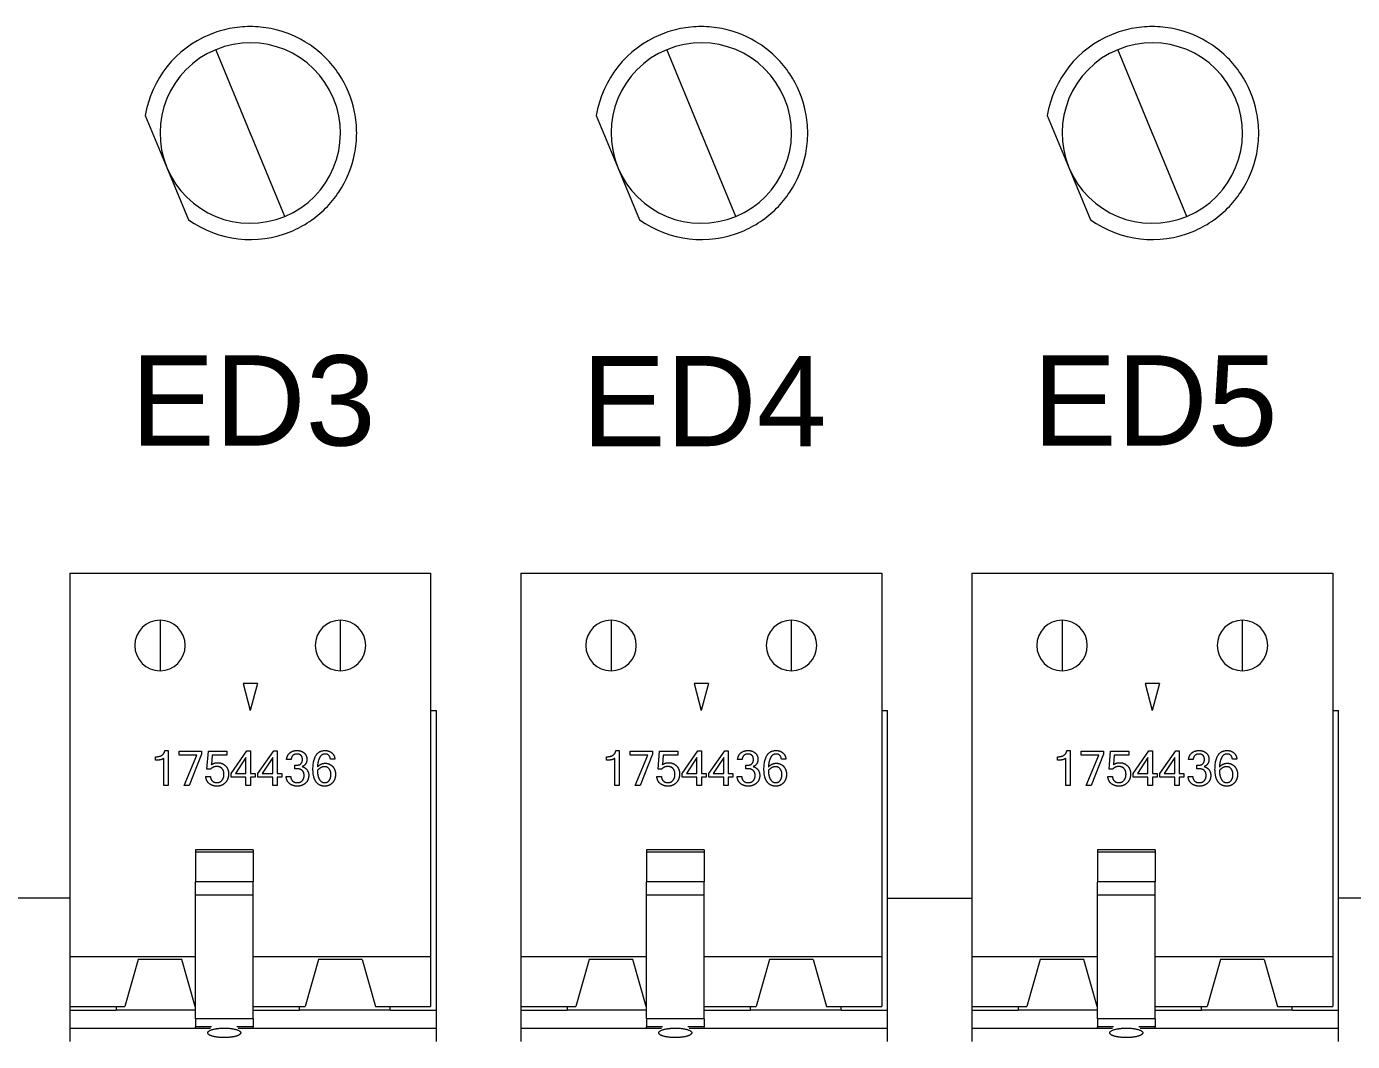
# Model space of a CAD drawing. Header units: millimetres. Extents: x -118 to 1430, y 370 to 1370.
# Drawn here: x 1315.96 to 1352.71, y 463 to 491.12 of the extents above; entities that cross this region are included whole.
import ezdxf

# ---------------------------------------------------------------- set-up
doc = ezdxf.new("R2010")
doc.units = ezdxf.units.MM
doc.layers.add('TANGENT EDGES', color=7, linetype='Continuous', lineweight=0)
doc.layers.add('VISIBLE', color=7, linetype='Continuous', lineweight=0)
doc.styles.get("Standard").update_dxf_attribs({"font": 'arial.ttf'})

msp = doc.modelspace()

# ---------------------------------------------------------------- linework, layer by layer
at = {"layer": 'TANGENT EDGES'}
for p, q in [((1322.156, 488.177), (1321.202, 490.477)), ((1334.656, 488.177), (1333.702, 490.477)), ((1347.156, 488.177), (1346.202, 490.477)), ((1323.117, 485.858), (1322.163, 488.158)), ((1335.617, 485.858), (1334.663, 488.158)), ((1348.117, 485.858), (1347.163, 488.158)), ((1319.66, 474.67), (1319.66, 473.27)), ((1324.66, 473.27), (1324.66, 474.67)), ((1332.16, 474.67), (1332.16, 473.27)), ((1337.16, 473.27), (1337.16, 474.67)), ((1344.66, 474.67), (1344.66, 473.27)), ((1349.66, 473.27), (1349.66, 474.67)), ((1322.24, 468.246), (1320.64, 468.246)), ((1334.74, 468.246), (1333.14, 468.246)), ((1347.24, 468.246), (1345.64, 468.246)), ((1322.24, 467.425), (1320.64, 467.425)), ((1334.74, 467.425), (1333.14, 467.425)), ((1347.24, 467.425), (1345.64, 467.425)), ((1321.087, 463.402), (1320.64, 463.402)), ((1322.24, 463.402), (1321.792, 463.402)), ((1333.587, 463.402), (1333.14, 463.402)), ((1334.74, 463.402), (1334.292, 463.402)), ((1346.087, 463.402), (1345.64, 463.402)), ((1347.24, 463.402), (1346.792, 463.402))]:
    msp.add_line(p, q, dxfattribs=at)
for centre, radius, start, end in [((1322.16, 488.167), 0.01, 112.5227, 292.5227), ((1322.16, 488.167), 0.01, 292.5227, 112.5227), ((1334.66, 488.167), 0.01, 112.5227, 292.5227), ((1334.66, 488.167), 0.01, 292.5227, 112.5227), ((1347.16, 488.167), 0.01, 112.5227, 292.5227), ((1347.16, 488.167), 0.01, 292.5227, 112.5227), ((1319.66, 473.97), 0.7, 90, 270), ((1319.66, 473.97), 0.7, 270, 90), ((1324.66, 473.97), 0.7, 90, 270), ((1324.66, 473.97), 0.7, 270, 90), ((1332.16, 473.97), 0.7, 90, 270), ((1332.16, 473.97), 0.7, 270, 90), ((1337.16, 473.97), 0.7, 90, 270), ((1337.16, 473.97), 0.7, 270, 90), ((1344.66, 473.97), 0.7, 90, 270), ((1344.66, 473.97), 0.7, 270, 90), ((1349.66, 473.97), 0.7, 90, 270), ((1349.66, 473.97), 0.7, 270, 90)]:
    msp.add_arc(centre, radius, start, end, dxfattribs=at)
at = {"layer": 'VISIBLE'}
for p, q in [((1319.25, 488.656), (1319.85, 487.21)), ((1331.75, 488.656), (1332.35, 487.21)), ((1344.25, 488.656), (1344.85, 487.21)), ((1319.85, 487.21), (1320.45, 485.763)), ((1332.35, 487.21), (1332.95, 485.763)), ((1344.85, 487.21), (1345.45, 485.763)), ((1317.16, 475.97), (1317.16, 466.97)), ((1317.16, 475.97), (1327.16, 475.97)), ((1327.16, 475.97), (1327.16, 466.97)), ((1329.66, 475.97), (1329.66, 466.97)), ((1329.66, 475.97), (1339.66, 475.97)), ((1339.66, 475.97), (1339.66, 466.97)), ((1342.16, 475.97), (1342.16, 466.97)), ((1342.16, 475.97), (1352.16, 475.97)), ((1352.16, 475.97), (1352.16, 466.97)), ((1322.361, 472.92), (1321.959, 472.92)), ((1321.959, 472.92), (1322.16, 472.17)), ((1322.361, 472.92), (1322.16, 472.17)), ((1334.861, 472.92), (1334.459, 472.92)), ((1334.459, 472.92), (1334.66, 472.17)), ((1334.861, 472.92), (1334.66, 472.17)), ((1347.361, 472.92), (1346.959, 472.92)), ((1346.959, 472.92), (1347.16, 472.17)), ((1347.361, 472.92), (1347.16, 472.17)), ((1327.16, 472.17), (1327.32, 472.17)), ((1327.32, 463.87), (1327.32, 472.17)), ((1339.66, 472.17), (1339.82, 472.17)), ((1339.82, 463.87), (1339.82, 472.17)), ((1352.16, 472.17), (1352.32, 472.17)), ((1352.32, 463.87), (1352.32, 472.17)), ((1319.535, 470.791), (1319.535, 470.887)), ((1319.765, 470.09), (1319.765, 470.841)), ((1319.793, 471.06), (1319.887, 471.06)), ((1319.887, 471.06), (1319.887, 470.09)), ((1320.193, 470.931), (1320.193, 471.044)), ((1320.193, 471.044), (1320.811, 471.044)), ((1320.682, 470.931), (1320.193, 470.931)), ((1320.326, 470.09), (1320.682, 470.931)), ((1320.811, 470.958), (1320.464, 470.09)), ((1320.811, 471.044), (1320.811, 470.958)), ((1320.961, 470.54), (1321.002, 471.044)), ((1321.002, 471.044), (1321.513, 471.044)), ((1321.107, 470.931), (1321.086, 470.666)), ((1321.513, 470.931), (1321.107, 470.931)), ((1321.513, 471.044), (1321.513, 470.931)), ((1321.633, 470.426), (1322.067, 471.056)), ((1322.04, 470.863), (1321.747, 470.426)), ((1322.04, 470.426), (1322.04, 470.863)), ((1322.067, 471.056), (1322.163, 471.056)), ((1322.163, 471.056), (1322.163, 470.426)), ((1322.374, 470.426), (1322.809, 471.056)), ((1322.782, 470.863), (1322.489, 470.426)), ((1322.782, 470.426), (1322.782, 470.863)), ((1322.809, 471.056), (1322.905, 471.056)), ((1322.905, 471.056), (1322.905, 470.426)), ((1323.293, 470.812), (1323.167, 470.812)), ((1324.507, 470.823), (1324.381, 470.823)), ((1332.035, 470.791), (1332.035, 470.887)), ((1332.265, 470.09), (1332.265, 470.841)), ((1332.293, 471.06), (1332.387, 471.06)), ((1332.387, 471.06), (1332.387, 470.09)), ((1332.693, 470.931), (1332.693, 471.044)), ((1332.693, 471.044), (1333.311, 471.044)), ((1333.182, 470.931), (1332.693, 470.931)), ((1332.826, 470.09), (1333.182, 470.931)), ((1333.311, 470.958), (1332.964, 470.09)), ((1333.311, 471.044), (1333.311, 470.958)), ((1333.461, 470.54), (1333.502, 471.044)), ((1333.502, 471.044), (1334.013, 471.044)), ((1333.607, 470.931), (1333.586, 470.666)), ((1334.013, 470.931), (1333.607, 470.931)), ((1334.013, 471.044), (1334.013, 470.931)), ((1334.133, 470.426), (1334.567, 471.056)), ((1334.54, 470.863), (1334.247, 470.426)), ((1334.54, 470.426), (1334.54, 470.863)), ((1334.567, 471.056), (1334.663, 471.056)), ((1334.663, 471.056), (1334.663, 470.426)), ((1334.874, 470.426), (1335.309, 471.056)), ((1335.282, 470.863), (1334.989, 470.426)), ((1335.282, 470.426), (1335.282, 470.863)), ((1335.309, 471.056), (1335.405, 471.056)), ((1335.405, 471.056), (1335.405, 470.426)), ((1335.793, 470.812), (1335.667, 470.812)), ((1337.007, 470.823), (1336.881, 470.823)), ((1344.535, 470.791), (1344.535, 470.887)), ((1344.765, 470.09), (1344.765, 470.841)), ((1344.793, 471.06), (1344.887, 471.06)), ((1344.887, 471.06), (1344.887, 470.09)), ((1345.193, 470.931), (1345.193, 471.044)), ((1345.193, 471.044), (1345.811, 471.044)), ((1345.682, 470.931), (1345.193, 470.931)), ((1345.326, 470.09), (1345.682, 470.931)), ((1345.811, 470.958), (1345.464, 470.09)), ((1345.811, 471.044), (1345.811, 470.958)), ((1345.961, 470.54), (1346.002, 471.044)), ((1346.002, 471.044), (1346.513, 471.044)), ((1346.107, 470.931), (1346.086, 470.666)), ((1346.513, 470.931), (1346.107, 470.931)), ((1346.513, 471.044), (1346.513, 470.931)), ((1346.633, 470.426), (1347.067, 471.056)), ((1347.04, 470.863), (1346.747, 470.426)), ((1347.04, 470.426), (1347.04, 470.863)), ((1347.067, 471.056), (1347.163, 471.056)), ((1347.163, 471.056), (1347.163, 470.426)), ((1347.374, 470.426), (1347.809, 471.056)), ((1347.782, 470.863), (1347.489, 470.426)), ((1347.782, 470.426), (1347.782, 470.863)), ((1347.809, 471.056), (1347.905, 471.056)), ((1347.905, 471.056), (1347.905, 470.426)), ((1348.293, 470.812), (1348.167, 470.812)), ((1349.507, 470.823), (1349.381, 470.823)), ((1321.058, 470.54), (1320.961, 470.54)), ((1321.633, 470.318), (1321.633, 470.426)), ((1321.747, 470.426), (1322.04, 470.426)), ((1322.163, 470.426), (1322.292, 470.426)), ((1322.292, 470.426), (1322.292, 470.318)), ((1322.374, 470.318), (1322.374, 470.426)), ((1322.489, 470.426), (1322.782, 470.426)), ((1322.905, 470.426), (1323.034, 470.426)), ((1323.034, 470.426), (1323.034, 470.318)), ((1323.399, 470.555), (1323.399, 470.651)), ((1323.399, 470.651), (1323.427, 470.651)), ((1323.446, 470.555), (1323.399, 470.555)), ((1333.558, 470.54), (1333.461, 470.54)), ((1334.133, 470.318), (1334.133, 470.426)), ((1334.247, 470.426), (1334.54, 470.426)), ((1334.663, 470.426), (1334.792, 470.426)), ((1334.792, 470.426), (1334.792, 470.318)), ((1334.874, 470.318), (1334.874, 470.426)), ((1334.989, 470.426), (1335.282, 470.426)), ((1335.405, 470.426), (1335.534, 470.426)), ((1335.534, 470.426), (1335.534, 470.318)), ((1335.899, 470.555), (1335.899, 470.651)), ((1335.899, 470.651), (1335.927, 470.651)), ((1335.946, 470.555), (1335.899, 470.555)), ((1346.058, 470.54), (1345.961, 470.54)), ((1346.633, 470.318), (1346.633, 470.426)), ((1346.747, 470.426), (1347.04, 470.426)), ((1347.163, 470.426), (1347.292, 470.426)), ((1347.292, 470.426), (1347.292, 470.318)), ((1347.374, 470.318), (1347.374, 470.426)), ((1347.489, 470.426), (1347.782, 470.426)), ((1347.905, 470.426), (1348.034, 470.426)), ((1348.034, 470.426), (1348.034, 470.318)), ((1348.399, 470.555), (1348.399, 470.651)), ((1348.399, 470.651), (1348.427, 470.651)), ((1348.446, 470.555), (1348.399, 470.555)), ((1319.887, 470.09), (1319.765, 470.09)), ((1320.464, 470.09), (1320.326, 470.09)), ((1320.927, 470.34), (1321.054, 470.34)), ((1322.04, 470.318), (1321.633, 470.318)), ((1322.04, 470.09), (1322.04, 470.318)), ((1322.163, 470.09), (1322.04, 470.09)), ((1322.163, 470.318), (1322.163, 470.09)), ((1322.292, 470.318), (1322.163, 470.318)), ((1322.782, 470.318), (1322.374, 470.318)), ((1322.782, 470.09), (1322.782, 470.318)), ((1322.905, 470.09), (1322.782, 470.09)), ((1323.034, 470.318), (1322.905, 470.318)), ((1322.905, 470.318), (1322.905, 470.09)), ((1323.155, 470.342), (1323.281, 470.342)), ((1332.387, 470.09), (1332.265, 470.09)), ((1332.964, 470.09), (1332.826, 470.09)), ((1333.427, 470.34), (1333.554, 470.34)), ((1334.54, 470.318), (1334.133, 470.318)), ((1334.54, 470.09), (1334.54, 470.318)), ((1334.663, 470.09), (1334.54, 470.09)), ((1334.663, 470.318), (1334.663, 470.09)), ((1334.792, 470.318), (1334.663, 470.318)), ((1335.282, 470.318), (1334.874, 470.318)), ((1335.282, 470.09), (1335.282, 470.318)), ((1335.405, 470.09), (1335.282, 470.09)), ((1335.534, 470.318), (1335.405, 470.318)), ((1335.405, 470.318), (1335.405, 470.09)), ((1335.655, 470.342), (1335.781, 470.342)), ((1344.887, 470.09), (1344.765, 470.09)), ((1345.464, 470.09), (1345.326, 470.09)), ((1345.927, 470.34), (1346.054, 470.34)), ((1347.04, 470.318), (1346.633, 470.318)), ((1347.04, 470.09), (1347.04, 470.318)), ((1347.163, 470.09), (1347.04, 470.09)), ((1347.163, 470.318), (1347.163, 470.09)), ((1347.292, 470.318), (1347.163, 470.318)), ((1347.782, 470.318), (1347.374, 470.318)), ((1347.782, 470.09), (1347.782, 470.318)), ((1347.905, 470.09), (1347.782, 470.09)), ((1348.034, 470.318), (1347.905, 470.318)), ((1347.905, 470.318), (1347.905, 470.09)), ((1348.155, 470.342), (1348.281, 470.342)), ((1322.24, 468.31), (1320.64, 468.31)), ((1320.64, 468.31), (1320.64, 468.246)), ((1320.64, 468.246), (1320.64, 467.425)), ((1322.24, 468.31), (1322.24, 468.246)), ((1322.24, 468.246), (1322.24, 467.425)), ((1334.74, 468.31), (1333.14, 468.31)), ((1333.14, 468.31), (1333.14, 468.246)), ((1333.14, 468.246), (1333.14, 467.425)), ((1334.74, 468.31), (1334.74, 468.246)), ((1334.74, 468.246), (1334.74, 467.425)), ((1347.24, 468.31), (1345.64, 468.31)), ((1345.64, 468.31), (1345.64, 468.246)), ((1345.64, 468.246), (1345.64, 467.425)), ((1347.24, 468.31), (1347.24, 468.246)), ((1347.24, 468.246), (1347.24, 467.425)), ((1320.64, 467.055), (1320.64, 467.425)), ((1322.24, 467.055), (1322.24, 467.425)), ((1333.14, 467.055), (1333.14, 467.425)), ((1334.74, 467.055), (1334.74, 467.425)), ((1345.64, 467.055), (1345.64, 467.425)), ((1347.24, 467.055), (1347.24, 467.425)), ((1317.16, 466.97), (1314.82, 466.97)), ((1317.16, 466.97), (1317.16, 465.344)), ((1322.24, 467.055), (1320.64, 467.055)), ((1320.64, 463.627), (1320.64, 467.055)), ((1322.24, 463.627), (1322.24, 467.055)), ((1327.16, 466.97), (1327.16, 465.344)), ((1329.66, 466.97), (1329.66, 465.344)), ((1334.74, 467.055), (1333.14, 467.055)), ((1333.14, 463.627), (1333.14, 467.055)), ((1334.74, 463.627), (1334.74, 467.055)), ((1339.66, 466.97), (1339.66, 465.344)), ((1339.82, 466.97), (1342.16, 466.97)), ((1342.16, 466.97), (1342.16, 465.344)), ((1347.24, 467.055), (1345.64, 467.055)), ((1345.64, 463.627), (1345.64, 467.055)), ((1347.24, 463.627), (1347.24, 467.055)), ((1352.16, 466.97), (1352.16, 465.344)), ((1354.66, 466.97), (1352.32, 466.97)), ((1320.64, 465.344), (1317.16, 465.344)), ((1317.16, 465.344), (1317.16, 463.97)), ((1319.055, 465.27), (1318.685, 463.97)), ((1320.265, 465.27), (1319.055, 465.27)), ((1320.635, 463.97), (1320.265, 465.27)), ((1327.16, 465.344), (1322.24, 465.344)), ((1324.055, 465.27), (1323.685, 463.97)), ((1325.265, 465.27), (1324.055, 465.27)), ((1325.265, 465.27), (1325.635, 463.97)), ((1327.16, 465.344), (1327.16, 463.97)), ((1333.14, 465.344), (1329.66, 465.344)), ((1329.66, 465.344), (1329.66, 463.97)), ((1331.555, 465.27), (1331.185, 463.97)), ((1332.765, 465.27), (1331.555, 465.27)), ((1333.135, 463.97), (1332.765, 465.27)), ((1339.66, 465.344), (1334.74, 465.344)), ((1336.555, 465.27), (1336.185, 463.97)), ((1337.765, 465.27), (1336.555, 465.27)), ((1337.765, 465.27), (1338.135, 463.97)), ((1339.66, 465.344), (1339.66, 463.97)), ((1345.64, 465.344), (1342.16, 465.344)), ((1342.16, 465.344), (1342.16, 463.97)), ((1344.055, 465.27), (1343.685, 463.97)), ((1345.265, 465.27), (1344.055, 465.27)), ((1345.635, 463.97), (1345.265, 465.27)), ((1352.16, 465.344), (1347.24, 465.344)), ((1349.055, 465.27), (1348.685, 463.97)), ((1350.265, 465.27), (1349.055, 465.27)), ((1350.265, 465.27), (1350.635, 463.97)), ((1352.16, 465.344), (1352.16, 463.97)), ((1317.16, 463.97), (1318.685, 463.97)), ((1317.16, 463.97), (1317.16, 463.87)), ((1317.16, 463.87), (1317.16, 463.37)), ((1317.16, 463.87), (1318.445, 463.87)), ((1318.445, 463.97), (1318.445, 463.87)), ((1320.64, 463.87), (1318.445, 463.87)), ((1320.635, 463.97), (1320.64, 463.97)), ((1322.24, 463.97), (1323.685, 463.97)), ((1322.24, 463.87), (1323.525, 463.87)), ((1323.525, 463.87), (1323.525, 463.97)), ((1326.035, 463.87), (1323.525, 463.87)), ((1325.635, 463.97), (1327.16, 463.97)), ((1326.035, 463.87), (1326.035, 463.97)), ((1326.035, 463.87), (1327.32, 463.87)), ((1327.32, 463.37), (1327.32, 463.87)), ((1329.66, 463.97), (1331.185, 463.97)), ((1329.66, 463.97), (1329.66, 463.87)), ((1329.66, 463.87), (1329.66, 463.37)), ((1329.66, 463.87), (1330.945, 463.87)), ((1330.945, 463.97), (1330.945, 463.87)), ((1333.14, 463.87), (1330.945, 463.87)), ((1333.135, 463.97), (1333.14, 463.97)), ((1334.74, 463.97), (1336.185, 463.97)), ((1334.74, 463.87), (1336.025, 463.87)), ((1336.025, 463.87), (1336.025, 463.97)), ((1338.535, 463.87), (1336.025, 463.87)), ((1338.135, 463.97), (1339.66, 463.97)), ((1338.535, 463.87), (1338.535, 463.97)), ((1338.535, 463.87), (1339.82, 463.87)), ((1339.82, 463.37), (1339.82, 463.87)), ((1342.16, 463.97), (1343.685, 463.97)), ((1342.16, 463.97), (1342.16, 463.87)), ((1342.16, 463.87), (1342.16, 463.37)), ((1342.16, 463.87), (1343.445, 463.87)), ((1343.445, 463.97), (1343.445, 463.87)), ((1345.64, 463.87), (1343.445, 463.87)), ((1345.635, 463.97), (1345.64, 463.97)), ((1347.24, 463.97), (1348.685, 463.97)), ((1347.24, 463.87), (1348.525, 463.87)), ((1348.525, 463.87), (1348.525, 463.97)), ((1351.035, 463.87), (1348.525, 463.87)), ((1350.635, 463.97), (1352.16, 463.97)), ((1351.035, 463.87), (1351.035, 463.97)), ((1351.035, 463.87), (1352.32, 463.87)), ((1352.32, 463.37), (1352.32, 463.87)), ((1322.24, 463.627), (1320.64, 463.627)), ((1320.64, 463.627), (1320.64, 463.402)), ((1322.24, 463.627), (1322.24, 463.402)), ((1334.74, 463.627), (1333.14, 463.627)), ((1333.14, 463.627), (1333.14, 463.402)), ((1334.74, 463.627), (1334.74, 463.402)), ((1347.24, 463.627), (1345.64, 463.627)), ((1345.64, 463.627), (1345.64, 463.402)), ((1347.24, 463.627), (1347.24, 463.402)), ((1317.16, 463.37), (1321.058, 463.37)), ((1317.16, 463.37), (1317.16, 463)), ((1320.64, 463.37), (1320.64, 463.402)), ((1321.821, 463.37), (1327.32, 463.37)), ((1322.24, 463.37), (1322.24, 463.402)), ((1327.32, 463), (1327.32, 463.37)), ((1329.66, 463.37), (1333.558, 463.37)), ((1329.66, 463.37), (1329.66, 463)), ((1333.14, 463.37), (1333.14, 463.402)), ((1334.321, 463.37), (1339.82, 463.37)), ((1334.74, 463.37), (1334.74, 463.402)), ((1339.82, 463), (1339.82, 463.37)), ((1342.16, 463.37), (1346.058, 463.37)), ((1342.16, 463.37), (1342.16, 463)), ((1345.64, 463.37), (1345.64, 463.402)), ((1346.821, 463.37), (1352.32, 463.37)), ((1347.24, 463.37), (1347.24, 463.402)), ((1352.32, 463), (1352.32, 463.37))]:
    msp.add_line(p, q, dxfattribs=at)
for centre, radius, start, end in [((1322.16, 488.167), 2.95, 101.2727, 112.5227), ((1322.16, 488.167), 2.95, 90.0227, 101.2727), ((1322.16, 488.167), 2.95, 78.7727, 90.0227), ((1322.16, 488.167), 2.95, 56.2727, 78.7727), ((1334.66, 488.167), 2.95, 101.2727, 112.5227), ((1334.66, 488.167), 2.95, 90.0227, 101.2727), ((1334.66, 488.167), 2.95, 78.7727, 90.0227), ((1334.66, 488.167), 2.95, 56.2727, 78.7727), ((1347.16, 488.167), 2.95, 101.2727, 112.5227), ((1347.16, 488.167), 2.95, 90.0227, 101.2727), ((1347.16, 488.167), 2.95, 78.7727, 90.0227), ((1347.16, 488.167), 2.95, 56.2727, 78.7727), ((1322.16, 488.167), 2.95, 112.5227, 170.4589), ((1322.16, 488.167), 2.5, 292.5227, 112.5227), ((1322.16, 488.167), 2.95, 45.0227, 56.2727), ((1334.66, 488.167), 2.95, 112.5227, 170.4589), ((1334.66, 488.167), 2.5, 292.5227, 112.5227), ((1334.66, 488.167), 2.95, 45.0227, 56.2727), ((1347.16, 488.167), 2.95, 112.5227, 170.4589), ((1347.16, 488.167), 2.5, 292.5227, 112.5227), ((1347.16, 488.167), 2.95, 45.0227, 56.2727), ((1322.16, 488.167), 2.5, 112.5227, 292.5227), ((1322.16, 488.167), 2.95, 33.7727, 45.0227), ((1334.66, 488.167), 2.5, 112.5227, 292.5227), ((1334.66, 488.167), 2.95, 33.7727, 45.0227), ((1347.16, 488.167), 2.5, 112.5227, 292.5227), ((1347.16, 488.167), 2.95, 33.7727, 45.0227), ((1322.16, 488.167), 2.95, 11.2727, 33.7727), ((1334.66, 488.167), 2.95, 11.2727, 33.7727), ((1347.16, 488.167), 2.95, 11.2727, 33.7727), ((1322.16, 488.167), 2.95, 0.0227, 11.2727), ((1334.66, 488.167), 2.95, 0.0227, 11.2727), ((1347.16, 488.167), 2.95, 0.0227, 11.2727), ((1322.16, 488.167), 2.95, 348.7727, 0.0227), ((1334.66, 488.167), 2.95, 348.7727, 0.0227), ((1347.16, 488.167), 2.95, 348.7727, 0.0227), ((1322.16, 488.167), 2.95, 326.2727, 348.7727), ((1334.66, 488.167), 2.95, 326.2727, 348.7727), ((1347.16, 488.167), 2.95, 326.2727, 348.7727), ((1322.16, 488.167), 2.95, 315.0227, 326.2727), ((1334.66, 488.167), 2.95, 315.0227, 326.2727), ((1347.16, 488.167), 2.95, 315.0227, 326.2727), ((1322.16, 488.167), 2.95, 303.7727, 315.0227), ((1334.66, 488.167), 2.95, 303.7727, 315.0227), ((1347.16, 488.167), 2.95, 303.7727, 315.0227), ((1322.16, 488.167), 2.95, 234.5865, 292.5227), ((1322.16, 488.167), 2.95, 292.5227, 303.7727), ((1334.66, 488.167), 2.95, 234.5865, 292.5227), ((1334.66, 488.167), 2.95, 292.5227, 303.7727), ((1347.16, 488.167), 2.95, 234.5865, 292.5227), ((1347.16, 488.167), 2.95, 292.5227, 303.7727)]:
    msp.add_arc(centre, radius, start, end, dxfattribs=at)
for points in [[(1319.535, 470.887), (1319.76, 470.887), (1319.793, 471.06)], [(1319.765, 470.841), (1319.691, 470.791), (1319.535, 470.791)], [(1323.167, 470.812), (1323.18, 470.933), (1323.259, 470.997)], [(1323.259, 470.997), (1323.338, 471.06), (1323.453, 471.06)], [(1323.456, 470.964), (1323.31, 470.964), (1323.293, 470.812)], [(1323.427, 470.651), (1323.605, 470.651), (1323.605, 470.815)], [(1323.453, 471.06), (1323.581, 471.06), (1323.656, 470.991)], [(1323.566, 470.926), (1323.527, 470.964), (1323.456, 470.964)], [(1323.605, 470.815), (1323.605, 470.887), (1323.566, 470.926)], [(1323.656, 470.991), (1323.732, 470.922), (1323.732, 470.812)], [(1323.732, 470.812), (1323.732, 470.751), (1323.699, 470.697)], [(1323.898, 470.536), (1323.898, 471.06), (1324.235, 471.06)], [(1324.086, 470.871), (1324.031, 470.779), (1324.022, 470.605)], [(1324.228, 470.964), (1324.14, 470.964), (1324.086, 470.871)], [(1324.381, 470.823), (1324.364, 470.964), (1324.228, 470.964)], [(1324.235, 471.06), (1324.342, 471.06), (1324.416, 471)], [(1324.416, 471), (1324.491, 470.941), (1324.507, 470.823)], [(1332.035, 470.887), (1332.26, 470.887), (1332.293, 471.06)], [(1332.265, 470.841), (1332.191, 470.791), (1332.035, 470.791)], [(1335.667, 470.812), (1335.68, 470.933), (1335.759, 470.997)], [(1335.759, 470.997), (1335.838, 471.06), (1335.953, 471.06)], [(1335.956, 470.964), (1335.81, 470.964), (1335.793, 470.812)], [(1335.927, 470.651), (1336.105, 470.651), (1336.105, 470.815)], [(1335.953, 471.06), (1336.081, 471.06), (1336.156, 470.991)], [(1336.066, 470.926), (1336.027, 470.964), (1335.956, 470.964)], [(1336.105, 470.815), (1336.105, 470.887), (1336.066, 470.926)], [(1336.156, 470.991), (1336.232, 470.922), (1336.232, 470.812)], [(1336.232, 470.812), (1336.232, 470.751), (1336.199, 470.697)], [(1336.398, 470.536), (1336.398, 471.06), (1336.735, 471.06)], [(1336.586, 470.871), (1336.531, 470.779), (1336.522, 470.605)], [(1336.728, 470.964), (1336.64, 470.964), (1336.586, 470.871)], [(1336.881, 470.823), (1336.864, 470.964), (1336.728, 470.964)], [(1336.735, 471.06), (1336.842, 471.06), (1336.916, 471)], [(1336.916, 471), (1336.991, 470.941), (1337.007, 470.823)], [(1344.535, 470.887), (1344.76, 470.887), (1344.793, 471.06)], [(1344.765, 470.841), (1344.691, 470.791), (1344.535, 470.791)], [(1348.167, 470.812), (1348.18, 470.933), (1348.259, 470.997)], [(1348.259, 470.997), (1348.338, 471.06), (1348.453, 471.06)], [(1348.456, 470.964), (1348.31, 470.964), (1348.293, 470.812)], [(1348.427, 470.651), (1348.605, 470.651), (1348.605, 470.815)], [(1348.453, 471.06), (1348.581, 471.06), (1348.656, 470.991)], [(1348.566, 470.926), (1348.527, 470.964), (1348.456, 470.964)], [(1348.605, 470.815), (1348.605, 470.887), (1348.566, 470.926)], [(1348.656, 470.991), (1348.732, 470.922), (1348.732, 470.812)], [(1348.732, 470.812), (1348.732, 470.751), (1348.699, 470.697)], [(1348.898, 470.536), (1348.898, 471.06), (1349.235, 471.06)], [(1349.086, 470.871), (1349.031, 470.779), (1349.022, 470.605)], [(1349.228, 470.964), (1349.14, 470.964), (1349.086, 470.871)], [(1349.381, 470.823), (1349.364, 470.964), (1349.228, 470.964)], [(1349.235, 471.06), (1349.342, 471.06), (1349.416, 471)], [(1349.416, 471), (1349.491, 470.941), (1349.507, 470.823)], [(1321.231, 470.619), (1321.129, 470.619), (1321.058, 470.54)], [(1321.086, 470.666), (1321.156, 470.723), (1321.263, 470.723)], [(1321.376, 470.561), (1321.32, 470.619), (1321.231, 470.619)], [(1321.263, 470.723), (1321.382, 470.723), (1321.471, 470.639)], [(1321.432, 470.403), (1321.432, 470.503), (1321.376, 470.561)], [(1321.377, 470.237), (1321.432, 470.304), (1321.432, 470.403)], [(1321.559, 470.414), (1321.559, 470.267), (1321.47, 470.17)], [(1321.471, 470.639), (1321.559, 470.554), (1321.559, 470.414)], [(1323.6, 470.507), (1323.547, 470.555), (1323.446, 470.555)], [(1323.699, 470.697), (1323.666, 470.642), (1323.598, 470.614)], [(1323.598, 470.614), (1323.686, 470.591), (1323.733, 470.525)], [(1323.653, 470.368), (1323.653, 470.458), (1323.6, 470.507)], [(1323.733, 470.525), (1323.781, 470.459), (1323.781, 470.371)], [(1323.984, 470.193), (1323.898, 470.312), (1323.898, 470.536)], [(1324.218, 470.613), (1324.117, 470.613), (1324.021, 470.51)], [(1324.021, 470.51), (1324.023, 470.345), (1324.077, 470.258)], [(1324.022, 470.605), (1324.116, 470.708), (1324.239, 470.708)], [(1324.348, 470.551), (1324.299, 470.613), (1324.218, 470.613)], [(1324.239, 470.708), (1324.359, 470.708), (1324.441, 470.621)], [(1324.396, 470.392), (1324.396, 470.489), (1324.348, 470.551)], [(1324.441, 470.621), (1324.523, 470.534), (1324.523, 470.4)], [(1324.523, 470.4), (1324.523, 470.264), (1324.441, 470.169)], [(1333.731, 470.619), (1333.629, 470.619), (1333.558, 470.54)], [(1333.586, 470.666), (1333.656, 470.723), (1333.763, 470.723)], [(1333.876, 470.561), (1333.82, 470.619), (1333.731, 470.619)], [(1333.763, 470.723), (1333.882, 470.723), (1333.971, 470.639)], [(1333.932, 470.403), (1333.932, 470.503), (1333.876, 470.561)], [(1333.877, 470.237), (1333.932, 470.304), (1333.932, 470.403)], [(1334.059, 470.414), (1334.059, 470.267), (1333.97, 470.17)], [(1333.971, 470.639), (1334.059, 470.554), (1334.059, 470.414)], [(1336.1, 470.507), (1336.047, 470.555), (1335.946, 470.555)], [(1336.199, 470.697), (1336.166, 470.642), (1336.098, 470.614)], [(1336.098, 470.614), (1336.186, 470.591), (1336.233, 470.525)], [(1336.153, 470.368), (1336.153, 470.458), (1336.1, 470.507)], [(1336.233, 470.525), (1336.281, 470.459), (1336.281, 470.371)], [(1336.484, 470.193), (1336.398, 470.312), (1336.398, 470.536)], [(1336.718, 470.613), (1336.617, 470.613), (1336.521, 470.51)], [(1336.521, 470.51), (1336.523, 470.345), (1336.577, 470.258)], [(1336.522, 470.605), (1336.616, 470.708), (1336.739, 470.708)], [(1336.848, 470.551), (1336.799, 470.613), (1336.718, 470.613)], [(1336.739, 470.708), (1336.859, 470.708), (1336.941, 470.621)], [(1336.896, 470.392), (1336.896, 470.489), (1336.848, 470.551)], [(1336.941, 470.621), (1337.023, 470.534), (1337.023, 470.4)], [(1337.023, 470.4), (1337.023, 470.264), (1336.941, 470.169)], [(1346.231, 470.619), (1346.129, 470.619), (1346.058, 470.54)], [(1346.086, 470.666), (1346.156, 470.723), (1346.263, 470.723)], [(1346.376, 470.561), (1346.32, 470.619), (1346.231, 470.619)], [(1346.263, 470.723), (1346.382, 470.723), (1346.471, 470.639)], [(1346.432, 470.403), (1346.432, 470.503), (1346.376, 470.561)], [(1346.377, 470.237), (1346.432, 470.304), (1346.432, 470.403)], [(1346.559, 470.414), (1346.559, 470.267), (1346.47, 470.17)], [(1346.471, 470.639), (1346.559, 470.554), (1346.559, 470.414)], [(1348.6, 470.507), (1348.547, 470.555), (1348.446, 470.555)], [(1348.699, 470.697), (1348.666, 470.642), (1348.598, 470.614)], [(1348.598, 470.614), (1348.686, 470.591), (1348.733, 470.525)], [(1348.653, 470.368), (1348.653, 470.458), (1348.6, 470.507)], [(1348.733, 470.525), (1348.781, 470.459), (1348.781, 470.371)], [(1348.984, 470.193), (1348.898, 470.312), (1348.898, 470.536)], [(1349.218, 470.613), (1349.117, 470.613), (1349.021, 470.51)], [(1349.021, 470.51), (1349.023, 470.345), (1349.077, 470.258)], [(1349.022, 470.605), (1349.116, 470.708), (1349.239, 470.708)], [(1349.348, 470.551), (1349.299, 470.613), (1349.218, 470.613)], [(1349.239, 470.708), (1349.359, 470.708), (1349.441, 470.621)], [(1349.396, 470.392), (1349.396, 470.489), (1349.348, 470.551)], [(1349.441, 470.621), (1349.523, 470.534), (1349.523, 470.4)], [(1349.523, 470.4), (1349.523, 470.264), (1349.441, 470.169)], [(1321.027, 470.14), (1320.941, 470.207), (1320.927, 470.34)], [(1321.234, 470.073), (1321.113, 470.073), (1321.027, 470.14)], [(1321.054, 470.34), (1321.064, 470.254), (1321.114, 470.212)], [(1321.114, 470.212), (1321.164, 470.17), (1321.234, 470.17)], [(1321.234, 470.17), (1321.322, 470.17), (1321.377, 470.237)], [(1321.47, 470.17), (1321.381, 470.073), (1321.234, 470.073)], [(1323.246, 470.147), (1323.161, 470.22), (1323.155, 470.342)], [(1323.465, 470.073), (1323.33, 470.073), (1323.246, 470.147)], [(1323.281, 470.342), (1323.281, 470.271), (1323.329, 470.22)], [(1323.329, 470.22), (1323.377, 470.17), (1323.465, 470.17)], [(1323.465, 470.17), (1323.551, 470.17), (1323.602, 470.225)], [(1323.69, 470.156), (1323.599, 470.073), (1323.465, 470.073)], [(1323.602, 470.225), (1323.653, 470.281), (1323.653, 470.368)], [(1323.781, 470.371), (1323.781, 470.239), (1323.69, 470.156)], [(1324.224, 470.073), (1324.07, 470.073), (1323.984, 470.193)], [(1324.077, 470.258), (1324.131, 470.17), (1324.222, 470.17)], [(1324.222, 470.17), (1324.301, 470.17), (1324.349, 470.233)], [(1324.441, 470.169), (1324.36, 470.073), (1324.224, 470.073)], [(1324.349, 470.233), (1324.396, 470.297), (1324.396, 470.392)], [(1333.527, 470.14), (1333.441, 470.207), (1333.427, 470.34)], [(1333.734, 470.073), (1333.613, 470.073), (1333.527, 470.14)], [(1333.554, 470.34), (1333.564, 470.254), (1333.614, 470.212)], [(1333.614, 470.212), (1333.664, 470.17), (1333.734, 470.17)], [(1333.734, 470.17), (1333.822, 470.17), (1333.877, 470.237)], [(1333.97, 470.17), (1333.881, 470.073), (1333.734, 470.073)], [(1335.746, 470.147), (1335.661, 470.22), (1335.655, 470.342)], [(1335.965, 470.073), (1335.83, 470.073), (1335.746, 470.147)], [(1335.781, 470.342), (1335.781, 470.271), (1335.829, 470.22)], [(1335.829, 470.22), (1335.877, 470.17), (1335.965, 470.17)], [(1335.965, 470.17), (1336.051, 470.17), (1336.102, 470.225)], [(1336.19, 470.156), (1336.099, 470.073), (1335.965, 470.073)], [(1336.102, 470.225), (1336.153, 470.281), (1336.153, 470.368)], [(1336.281, 470.371), (1336.281, 470.239), (1336.19, 470.156)], [(1336.724, 470.073), (1336.57, 470.073), (1336.484, 470.193)], [(1336.577, 470.258), (1336.631, 470.17), (1336.722, 470.17)], [(1336.722, 470.17), (1336.801, 470.17), (1336.849, 470.233)], [(1336.941, 470.169), (1336.86, 470.073), (1336.724, 470.073)], [(1336.849, 470.233), (1336.896, 470.297), (1336.896, 470.392)], [(1346.027, 470.14), (1345.941, 470.207), (1345.927, 470.34)], [(1346.234, 470.073), (1346.113, 470.073), (1346.027, 470.14)], [(1346.054, 470.34), (1346.064, 470.254), (1346.114, 470.212)], [(1346.114, 470.212), (1346.164, 470.17), (1346.234, 470.17)], [(1346.234, 470.17), (1346.322, 470.17), (1346.377, 470.237)], [(1346.47, 470.17), (1346.381, 470.073), (1346.234, 470.073)], [(1348.246, 470.147), (1348.161, 470.22), (1348.155, 470.342)], [(1348.465, 470.073), (1348.33, 470.073), (1348.246, 470.147)], [(1348.281, 470.342), (1348.281, 470.271), (1348.329, 470.22)], [(1348.329, 470.22), (1348.377, 470.17), (1348.465, 470.17)], [(1348.465, 470.17), (1348.551, 470.17), (1348.602, 470.225)], [(1348.69, 470.156), (1348.599, 470.073), (1348.465, 470.073)], [(1348.602, 470.225), (1348.653, 470.281), (1348.653, 470.368)], [(1348.781, 470.371), (1348.781, 470.239), (1348.69, 470.156)], [(1349.224, 470.073), (1349.07, 470.073), (1348.984, 470.193)], [(1349.077, 470.258), (1349.131, 470.17), (1349.222, 470.17)], [(1349.222, 470.17), (1349.301, 470.17), (1349.349, 470.233)], [(1349.441, 470.169), (1349.36, 470.073), (1349.224, 470.073)], [(1349.349, 470.233), (1349.396, 470.297), (1349.396, 470.392)]]:
    msp.add_open_spline(points, degree=2, dxfattribs=at)
for points, knots in [([(1321.004, 463.198), (1320.999, 463.203), (1320.994, 463.208), (1320.99, 463.213), (1320.987, 463.218), (1320.984, 463.223), (1320.983, 463.228), (1320.98, 463.237), (1320.981, 463.247), (1320.985, 463.256)], [2.0048581, 2.0048581, 2.0048581, 2.0048581, 2.0591781, 2.0591781, 2.0591781, 2.1134097, 2.1134097, 2.1134097, 2.2105486, 2.2105486, 2.2105486, 2.2105486]), ([(1320.985, 463.256), (1320.986, 463.257), (1320.986, 463.258), (1320.987, 463.259), (1320.99, 463.264), (1320.994, 463.269), (1320.998, 463.274), (1321.003, 463.279), (1321.009, 463.284), (1321.016, 463.289), (1321.023, 463.293), (1321.031, 463.298), (1321.04, 463.303), (1321.048, 463.307), (1321.058, 463.312), (1321.069, 463.316), (1321.079, 463.32), (1321.091, 463.324), (1321.103, 463.328), (1321.115, 463.332), (1321.128, 463.335), (1321.142, 463.338), (1321.156, 463.342), (1321.17, 463.345), (1321.185, 463.348), (1321.193, 463.349), (1321.2, 463.351), (1321.208, 463.352), (1321.216, 463.353), (1321.224, 463.354), (1321.232, 463.356), (1321.248, 463.358), (1321.264, 463.36), (1321.281, 463.362), (1321.289, 463.363), (1321.298, 463.364), (1321.307, 463.364), (1321.315, 463.365), (1321.324, 463.366), (1321.333, 463.366), (1321.35, 463.368), (1321.368, 463.368), (1321.386, 463.369), (1321.404, 463.37), (1321.422, 463.37), (1321.44, 463.37)], [2.2105486, 2.2105486, 2.2105486, 2.2105486, 2.2216247, 2.2216247, 2.2216247, 2.2759317, 2.2759317, 2.2759317, 2.3299268, 2.3299268, 2.3299268, 2.3840773, 2.3840773, 2.3840773, 2.4384124, 2.4384124, 2.4384124, 2.4925399, 2.4925399, 2.4925399, 2.5464815, 2.5464815, 2.5464815, 2.6005234, 2.6005234, 2.6005234, 2.6274693, 2.6274693, 2.6274693, 2.6544262, 2.6544262, 2.6544262, 2.70843, 2.70843, 2.70843, 2.7353823, 2.7353823, 2.7353823, 2.7623324, 2.7623324, 2.7623324, 2.816373, 2.816373, 2.816373, 2.8702953, 2.8702953, 2.8702953, 2.8702953]), ([(1321.44, 463.107), (1321.428, 463.107), (1321.416, 463.107), (1321.404, 463.108), (1321.392, 463.108), (1321.38, 463.108), (1321.368, 463.109), (1321.356, 463.109), (1321.344, 463.11), (1321.333, 463.111), (1321.321, 463.112), (1321.31, 463.113), (1321.298, 463.114), (1321.287, 463.115), (1321.276, 463.116), (1321.265, 463.117), (1321.254, 463.119), (1321.243, 463.12), (1321.232, 463.122), (1321.221, 463.123), (1321.211, 463.125), (1321.201, 463.127), (1321.191, 463.128), (1321.181, 463.13), (1321.171, 463.132), (1321.161, 463.134), (1321.152, 463.136), (1321.143, 463.139), (1321.134, 463.141), (1321.125, 463.143), (1321.116, 463.146), (1321.108, 463.148), (1321.1, 463.15), (1321.092, 463.153), (1321.084, 463.156), (1321.077, 463.158), (1321.07, 463.161), (1321.063, 463.164), (1321.056, 463.167), (1321.05, 463.17), (1321.043, 463.173), (1321.037, 463.176), (1321.032, 463.179), (1321.026, 463.182), (1321.021, 463.185), (1321.017, 463.188), (1321.012, 463.191), (1321.008, 463.194), (1321.004, 463.198)], [1.4329539, 1.4329539, 1.4329539, 1.4329539, 1.4688088, 1.4688088, 1.4688088, 1.5047575, 1.5047575, 1.5047575, 1.5406875, 1.5406875, 1.5406875, 1.5764951, 1.5764951, 1.5764951, 1.6123262, 1.6123262, 1.6123262, 1.6481983, 1.6481983, 1.6481983, 1.6840015, 1.6840015, 1.6840015, 1.7198212, 1.7198212, 1.7198212, 1.7556962, 1.7556962, 1.7556962, 1.7915158, 1.7915158, 1.7915158, 1.827353, 1.827353, 1.827353, 1.8633412, 1.8633412, 1.8633412, 1.899371, 1.899371, 1.899371, 1.9353274, 1.9353274, 1.9353274, 1.9711343, 1.9711343, 1.9711343, 2.0070686, 2.0070686, 2.0070686, 2.0070686]), ([(1321.44, 463.37), (1321.457, 463.37), (1321.476, 463.37), (1321.493, 463.369), (1321.511, 463.368), (1321.529, 463.368), (1321.547, 463.366), (1321.582, 463.364), (1321.616, 463.36), (1321.648, 463.356), (1321.68, 463.351), (1321.71, 463.345), (1321.737, 463.338), (1321.751, 463.335), (1321.764, 463.332), (1321.776, 463.328), (1321.788, 463.324), (1321.8, 463.32), (1321.81, 463.316), (1321.821, 463.312), (1321.831, 463.307), (1321.84, 463.303), (1321.848, 463.298), (1321.856, 463.294), (1321.863, 463.289), (1321.87, 463.284), (1321.876, 463.279), (1321.881, 463.274), (1321.886, 463.269), (1321.889, 463.264), (1321.892, 463.259), (1321.893, 463.258), (1321.893, 463.257), (1321.894, 463.256)], [0, 0, 0, 0, 0.054, 0.054, 0.054, 0.1081119, 0.1081119, 0.1081119, 0.2160335, 0.2160335, 0.2160335, 0.3239429, 0.3239429, 0.3239429, 0.3778641, 0.3778641, 0.3778641, 0.4319972, 0.4319972, 0.4319972, 0.4862463, 0.4862463, 0.4862463, 0.5402406, 0.5402406, 0.5402406, 0.5943776, 0.5943776, 0.5943776, 0.6487161, 0.6487161, 0.6487161, 0.6597773, 0.6597773, 0.6597773, 0.6597773]), ([(1321.728, 463.137), (1321.718, 463.134), (1321.707, 463.132), (1321.696, 463.13), (1321.686, 463.128), (1321.675, 463.126), (1321.663, 463.124), (1321.652, 463.122), (1321.64, 463.121), (1321.629, 463.119), (1321.617, 463.117), (1321.605, 463.116), (1321.592, 463.115), (1321.58, 463.114), (1321.568, 463.113), (1321.555, 463.112), (1321.543, 463.111), (1321.53, 463.11), (1321.517, 463.109), (1321.504, 463.109), (1321.491, 463.108), (1321.478, 463.108), (1321.465, 463.107), (1321.452, 463.107), (1321.44, 463.107)], [1.1221288, 1.1221288, 1.1221288, 1.1221288, 1.1611473, 1.1611473, 1.1611473, 1.2000646, 1.2000646, 1.2000646, 1.2390162, 1.2390162, 1.2390162, 1.2780027, 1.2780027, 1.2780027, 1.316905, 1.316905, 1.316905, 1.3558904, 1.3558904, 1.3558904, 1.394915, 1.394915, 1.394915, 1.4338398, 1.4338398, 1.4338398, 1.4338398]), ([(1321.875, 463.198), (1321.871, 463.195), (1321.868, 463.192), (1321.863, 463.189), (1321.859, 463.186), (1321.855, 463.183), (1321.85, 463.18), (1321.845, 463.177), (1321.84, 463.175), (1321.834, 463.172), (1321.829, 463.169), (1321.823, 463.167), (1321.817, 463.164), (1321.81, 463.161), (1321.804, 463.159), (1321.797, 463.156), (1321.79, 463.154), (1321.783, 463.152), (1321.775, 463.149), (1321.761, 463.145), (1321.745, 463.14), (1321.728, 463.137)], [0.8611269, 0.8611269, 0.8611269, 0.8611269, 0.8938324, 0.8938324, 0.8938324, 0.9265792, 0.9265792, 0.9265792, 0.959467, 0.959467, 0.959467, 0.9924119, 0.9924119, 0.9924119, 1.0253249, 1.0253249, 1.0253249, 1.0581198, 1.0581198, 1.0581198, 1.1235306, 1.1235306, 1.1235306, 1.1235306]), ([(1321.894, 463.256), (1321.896, 463.252), (1321.897, 463.248), (1321.897, 463.243), (1321.898, 463.238), (1321.898, 463.233), (1321.896, 463.228), (1321.895, 463.223), (1321.892, 463.218), (1321.889, 463.213), (1321.885, 463.208), (1321.88, 463.202), (1321.875, 463.198)], [0.6597773, 0.6597773, 0.6597773, 0.6597773, 0.7028642, 0.7028642, 0.7028642, 0.7568669, 0.7568669, 0.7568669, 0.8111794, 0.8111794, 0.8111794, 0.8654371, 0.8654371, 0.8654371, 0.8654371]), ([(1333.504, 463.198), (1333.499, 463.203), (1333.494, 463.208), (1333.49, 463.213), (1333.487, 463.218), (1333.484, 463.223), (1333.483, 463.228), (1333.48, 463.237), (1333.481, 463.247), (1333.485, 463.256)], [2.0048581, 2.0048581, 2.0048581, 2.0048581, 2.0591781, 2.0591781, 2.0591781, 2.1134097, 2.1134097, 2.1134097, 2.2105486, 2.2105486, 2.2105486, 2.2105486]), ([(1333.485, 463.256), (1333.486, 463.257), (1333.486, 463.258), (1333.487, 463.259), (1333.49, 463.264), (1333.494, 463.269), (1333.498, 463.274), (1333.503, 463.279), (1333.509, 463.284), (1333.516, 463.289), (1333.523, 463.293), (1333.531, 463.298), (1333.54, 463.303), (1333.548, 463.307), (1333.558, 463.312), (1333.569, 463.316), (1333.579, 463.32), (1333.591, 463.324), (1333.603, 463.328), (1333.615, 463.332), (1333.628, 463.335), (1333.642, 463.338), (1333.656, 463.342), (1333.67, 463.345), (1333.685, 463.348), (1333.693, 463.349), (1333.7, 463.351), (1333.708, 463.352), (1333.716, 463.353), (1333.724, 463.354), (1333.732, 463.356), (1333.748, 463.358), (1333.764, 463.36), (1333.781, 463.362), (1333.789, 463.363), (1333.798, 463.364), (1333.807, 463.364), (1333.815, 463.365), (1333.824, 463.366), (1333.833, 463.366), (1333.85, 463.368), (1333.868, 463.368), (1333.886, 463.369), (1333.904, 463.37), (1333.922, 463.37), (1333.94, 463.37)], [2.2105486, 2.2105486, 2.2105486, 2.2105486, 2.2216247, 2.2216247, 2.2216247, 2.2759317, 2.2759317, 2.2759317, 2.3299268, 2.3299268, 2.3299268, 2.3840773, 2.3840773, 2.3840773, 2.4384124, 2.4384124, 2.4384124, 2.4925399, 2.4925399, 2.4925399, 2.5464815, 2.5464815, 2.5464815, 2.6005234, 2.6005234, 2.6005234, 2.6274693, 2.6274693, 2.6274693, 2.6544262, 2.6544262, 2.6544262, 2.70843, 2.70843, 2.70843, 2.7353823, 2.7353823, 2.7353823, 2.7623324, 2.7623324, 2.7623324, 2.816373, 2.816373, 2.816373, 2.8702953, 2.8702953, 2.8702953, 2.8702953]), ([(1333.94, 463.107), (1333.928, 463.107), (1333.916, 463.107), (1333.904, 463.108), (1333.892, 463.108), (1333.88, 463.108), (1333.868, 463.109), (1333.856, 463.109), (1333.844, 463.11), (1333.833, 463.111), (1333.821, 463.112), (1333.81, 463.113), (1333.798, 463.114), (1333.787, 463.115), (1333.776, 463.116), (1333.765, 463.117), (1333.754, 463.119), (1333.743, 463.12), (1333.732, 463.122), (1333.721, 463.123), (1333.711, 463.125), (1333.701, 463.127), (1333.691, 463.128), (1333.681, 463.13), (1333.671, 463.132), (1333.661, 463.134), (1333.652, 463.136), (1333.643, 463.139), (1333.634, 463.141), (1333.625, 463.143), (1333.616, 463.146), (1333.608, 463.148), (1333.6, 463.15), (1333.592, 463.153), (1333.584, 463.156), (1333.577, 463.158), (1333.57, 463.161), (1333.563, 463.164), (1333.556, 463.167), (1333.55, 463.17), (1333.543, 463.173), (1333.537, 463.176), (1333.532, 463.179), (1333.526, 463.182), (1333.521, 463.185), (1333.517, 463.188), (1333.512, 463.191), (1333.508, 463.194), (1333.504, 463.198)], [1.4329539, 1.4329539, 1.4329539, 1.4329539, 1.4688088, 1.4688088, 1.4688088, 1.5047575, 1.5047575, 1.5047575, 1.5406875, 1.5406875, 1.5406875, 1.5764951, 1.5764951, 1.5764951, 1.6123262, 1.6123262, 1.6123262, 1.6481983, 1.6481983, 1.6481983, 1.6840015, 1.6840015, 1.6840015, 1.7198212, 1.7198212, 1.7198212, 1.7556962, 1.7556962, 1.7556962, 1.7915158, 1.7915158, 1.7915158, 1.827353, 1.827353, 1.827353, 1.8633412, 1.8633412, 1.8633412, 1.899371, 1.899371, 1.899371, 1.9353274, 1.9353274, 1.9353274, 1.9711343, 1.9711343, 1.9711343, 2.0070686, 2.0070686, 2.0070686, 2.0070686]), ([(1333.94, 463.37), (1333.957, 463.37), (1333.976, 463.37), (1333.993, 463.369), (1334.011, 463.368), (1334.029, 463.368), (1334.047, 463.366), (1334.082, 463.364), (1334.116, 463.36), (1334.148, 463.356), (1334.18, 463.351), (1334.21, 463.345), (1334.237, 463.338), (1334.251, 463.335), (1334.264, 463.332), (1334.276, 463.328), (1334.288, 463.324), (1334.3, 463.32), (1334.31, 463.316), (1334.321, 463.312), (1334.331, 463.307), (1334.34, 463.303), (1334.348, 463.298), (1334.356, 463.294), (1334.363, 463.289), (1334.37, 463.284), (1334.376, 463.279), (1334.381, 463.274), (1334.386, 463.269), (1334.389, 463.264), (1334.392, 463.259), (1334.393, 463.258), (1334.393, 463.257), (1334.394, 463.256)], [0, 0, 0, 0, 0.054, 0.054, 0.054, 0.1081119, 0.1081119, 0.1081119, 0.2160335, 0.2160335, 0.2160335, 0.3239429, 0.3239429, 0.3239429, 0.3778641, 0.3778641, 0.3778641, 0.4319972, 0.4319972, 0.4319972, 0.4862463, 0.4862463, 0.4862463, 0.5402406, 0.5402406, 0.5402406, 0.5943776, 0.5943776, 0.5943776, 0.6487161, 0.6487161, 0.6487161, 0.6597773, 0.6597773, 0.6597773, 0.6597773]), ([(1334.228, 463.137), (1334.218, 463.134), (1334.207, 463.132), (1334.196, 463.13), (1334.186, 463.128), (1334.175, 463.126), (1334.163, 463.124), (1334.152, 463.122), (1334.14, 463.121), (1334.129, 463.119), (1334.117, 463.117), (1334.105, 463.116), (1334.092, 463.115), (1334.08, 463.114), (1334.068, 463.113), (1334.055, 463.112), (1334.043, 463.111), (1334.03, 463.11), (1334.017, 463.109), (1334.004, 463.109), (1333.991, 463.108), (1333.978, 463.108), (1333.965, 463.107), (1333.952, 463.107), (1333.94, 463.107)], [1.1221288, 1.1221288, 1.1221288, 1.1221288, 1.1611473, 1.1611473, 1.1611473, 1.2000646, 1.2000646, 1.2000646, 1.2390162, 1.2390162, 1.2390162, 1.2780027, 1.2780027, 1.2780027, 1.316905, 1.316905, 1.316905, 1.3558904, 1.3558904, 1.3558904, 1.394915, 1.394915, 1.394915, 1.4338398, 1.4338398, 1.4338398, 1.4338398]), ([(1334.375, 463.198), (1334.371, 463.195), (1334.368, 463.192), (1334.363, 463.189), (1334.359, 463.186), (1334.355, 463.183), (1334.35, 463.18), (1334.345, 463.177), (1334.34, 463.175), (1334.334, 463.172), (1334.329, 463.169), (1334.323, 463.167), (1334.317, 463.164), (1334.31, 463.161), (1334.304, 463.159), (1334.297, 463.156), (1334.29, 463.154), (1334.283, 463.152), (1334.275, 463.149), (1334.261, 463.145), (1334.245, 463.14), (1334.228, 463.137)], [0.8611269, 0.8611269, 0.8611269, 0.8611269, 0.8938324, 0.8938324, 0.8938324, 0.9265792, 0.9265792, 0.9265792, 0.959467, 0.959467, 0.959467, 0.9924119, 0.9924119, 0.9924119, 1.0253249, 1.0253249, 1.0253249, 1.0581198, 1.0581198, 1.0581198, 1.1235306, 1.1235306, 1.1235306, 1.1235306]), ([(1334.394, 463.256), (1334.396, 463.252), (1334.397, 463.248), (1334.397, 463.243), (1334.398, 463.238), (1334.398, 463.233), (1334.396, 463.228), (1334.395, 463.223), (1334.392, 463.218), (1334.389, 463.213), (1334.385, 463.208), (1334.38, 463.202), (1334.375, 463.198)], [0.6597773, 0.6597773, 0.6597773, 0.6597773, 0.7028642, 0.7028642, 0.7028642, 0.7568669, 0.7568669, 0.7568669, 0.8111794, 0.8111794, 0.8111794, 0.8654371, 0.8654371, 0.8654371, 0.8654371]), ([(1346.004, 463.198), (1345.999, 463.203), (1345.994, 463.208), (1345.99, 463.213), (1345.987, 463.218), (1345.984, 463.223), (1345.983, 463.228), (1345.98, 463.237), (1345.981, 463.247), (1345.985, 463.256)], [2.0048581, 2.0048581, 2.0048581, 2.0048581, 2.0591781, 2.0591781, 2.0591781, 2.1134097, 2.1134097, 2.1134097, 2.2105486, 2.2105486, 2.2105486, 2.2105486]), ([(1345.985, 463.256), (1345.986, 463.257), (1345.986, 463.258), (1345.987, 463.259), (1345.99, 463.264), (1345.994, 463.269), (1345.998, 463.274), (1346.003, 463.279), (1346.009, 463.284), (1346.016, 463.289), (1346.023, 463.293), (1346.031, 463.298), (1346.04, 463.303), (1346.048, 463.307), (1346.058, 463.312), (1346.069, 463.316), (1346.079, 463.32), (1346.091, 463.324), (1346.103, 463.328), (1346.115, 463.332), (1346.128, 463.335), (1346.142, 463.338), (1346.156, 463.342), (1346.17, 463.345), (1346.185, 463.348), (1346.193, 463.349), (1346.2, 463.351), (1346.208, 463.352), (1346.216, 463.353), (1346.224, 463.354), (1346.232, 463.356), (1346.248, 463.358), (1346.264, 463.36), (1346.281, 463.362), (1346.289, 463.363), (1346.298, 463.364), (1346.307, 463.364), (1346.315, 463.365), (1346.324, 463.366), (1346.333, 463.366), (1346.35, 463.368), (1346.368, 463.368), (1346.386, 463.369), (1346.404, 463.37), (1346.422, 463.37), (1346.44, 463.37)], [2.2105486, 2.2105486, 2.2105486, 2.2105486, 2.2216247, 2.2216247, 2.2216247, 2.2759317, 2.2759317, 2.2759317, 2.3299268, 2.3299268, 2.3299268, 2.3840773, 2.3840773, 2.3840773, 2.4384124, 2.4384124, 2.4384124, 2.4925399, 2.4925399, 2.4925399, 2.5464815, 2.5464815, 2.5464815, 2.6005234, 2.6005234, 2.6005234, 2.6274693, 2.6274693, 2.6274693, 2.6544262, 2.6544262, 2.6544262, 2.70843, 2.70843, 2.70843, 2.7353823, 2.7353823, 2.7353823, 2.7623324, 2.7623324, 2.7623324, 2.816373, 2.816373, 2.816373, 2.8702953, 2.8702953, 2.8702953, 2.8702953]), ([(1346.44, 463.107), (1346.428, 463.107), (1346.416, 463.107), (1346.404, 463.108), (1346.392, 463.108), (1346.38, 463.108), (1346.368, 463.109), (1346.356, 463.109), (1346.344, 463.11), (1346.333, 463.111), (1346.321, 463.112), (1346.31, 463.113), (1346.298, 463.114), (1346.287, 463.115), (1346.276, 463.116), (1346.265, 463.117), (1346.254, 463.119), (1346.243, 463.12), (1346.232, 463.122), (1346.221, 463.123), (1346.211, 463.125), (1346.201, 463.127), (1346.191, 463.128), (1346.181, 463.13), (1346.171, 463.132), (1346.161, 463.134), (1346.152, 463.136), (1346.143, 463.139), (1346.134, 463.141), (1346.125, 463.143), (1346.116, 463.146), (1346.108, 463.148), (1346.1, 463.15), (1346.092, 463.153), (1346.084, 463.156), (1346.077, 463.158), (1346.07, 463.161), (1346.063, 463.164), (1346.056, 463.167), (1346.05, 463.17), (1346.043, 463.173), (1346.037, 463.176), (1346.032, 463.179), (1346.026, 463.182), (1346.021, 463.185), (1346.017, 463.188), (1346.012, 463.191), (1346.008, 463.194), (1346.004, 463.198)], [1.4329539, 1.4329539, 1.4329539, 1.4329539, 1.4688088, 1.4688088, 1.4688088, 1.5047575, 1.5047575, 1.5047575, 1.5406875, 1.5406875, 1.5406875, 1.5764951, 1.5764951, 1.5764951, 1.6123262, 1.6123262, 1.6123262, 1.6481983, 1.6481983, 1.6481983, 1.6840015, 1.6840015, 1.6840015, 1.7198212, 1.7198212, 1.7198212, 1.7556962, 1.7556962, 1.7556962, 1.7915158, 1.7915158, 1.7915158, 1.827353, 1.827353, 1.827353, 1.8633412, 1.8633412, 1.8633412, 1.899371, 1.899371, 1.899371, 1.9353274, 1.9353274, 1.9353274, 1.9711343, 1.9711343, 1.9711343, 2.0070686, 2.0070686, 2.0070686, 2.0070686]), ([(1346.44, 463.37), (1346.457, 463.37), (1346.476, 463.37), (1346.493, 463.369), (1346.511, 463.368), (1346.529, 463.368), (1346.547, 463.366), (1346.582, 463.364), (1346.616, 463.36), (1346.648, 463.356), (1346.68, 463.351), (1346.71, 463.345), (1346.737, 463.338), (1346.751, 463.335), (1346.764, 463.332), (1346.776, 463.328), (1346.788, 463.324), (1346.8, 463.32), (1346.81, 463.316), (1346.821, 463.312), (1346.831, 463.307), (1346.84, 463.303), (1346.848, 463.298), (1346.856, 463.294), (1346.863, 463.289), (1346.87, 463.284), (1346.876, 463.279), (1346.881, 463.274), (1346.886, 463.269), (1346.889, 463.264), (1346.892, 463.259), (1346.893, 463.258), (1346.893, 463.257), (1346.894, 463.256)], [0, 0, 0, 0, 0.054, 0.054, 0.054, 0.1081119, 0.1081119, 0.1081119, 0.2160335, 0.2160335, 0.2160335, 0.3239429, 0.3239429, 0.3239429, 0.3778641, 0.3778641, 0.3778641, 0.4319972, 0.4319972, 0.4319972, 0.4862463, 0.4862463, 0.4862463, 0.5402406, 0.5402406, 0.5402406, 0.5943776, 0.5943776, 0.5943776, 0.6487161, 0.6487161, 0.6487161, 0.6597773, 0.6597773, 0.6597773, 0.6597773]), ([(1346.728, 463.137), (1346.718, 463.134), (1346.707, 463.132), (1346.696, 463.13), (1346.686, 463.128), (1346.675, 463.126), (1346.663, 463.124), (1346.652, 463.122), (1346.64, 463.121), (1346.629, 463.119), (1346.617, 463.117), (1346.605, 463.116), (1346.592, 463.115), (1346.58, 463.114), (1346.568, 463.113), (1346.555, 463.112), (1346.543, 463.111), (1346.53, 463.11), (1346.517, 463.109), (1346.504, 463.109), (1346.491, 463.108), (1346.478, 463.108), (1346.465, 463.107), (1346.452, 463.107), (1346.44, 463.107)], [1.1221288, 1.1221288, 1.1221288, 1.1221288, 1.1611473, 1.1611473, 1.1611473, 1.2000646, 1.2000646, 1.2000646, 1.2390162, 1.2390162, 1.2390162, 1.2780027, 1.2780027, 1.2780027, 1.316905, 1.316905, 1.316905, 1.3558904, 1.3558904, 1.3558904, 1.394915, 1.394915, 1.394915, 1.4338398, 1.4338398, 1.4338398, 1.4338398]), ([(1346.875, 463.198), (1346.871, 463.195), (1346.868, 463.192), (1346.863, 463.189), (1346.859, 463.186), (1346.855, 463.183), (1346.85, 463.18), (1346.845, 463.177), (1346.84, 463.175), (1346.834, 463.172), (1346.829, 463.169), (1346.823, 463.167), (1346.817, 463.164), (1346.81, 463.161), (1346.804, 463.159), (1346.797, 463.156), (1346.79, 463.154), (1346.783, 463.152), (1346.775, 463.149), (1346.761, 463.145), (1346.745, 463.14), (1346.728, 463.137)], [0.8611269, 0.8611269, 0.8611269, 0.8611269, 0.8938324, 0.8938324, 0.8938324, 0.9265792, 0.9265792, 0.9265792, 0.959467, 0.959467, 0.959467, 0.9924119, 0.9924119, 0.9924119, 1.0253249, 1.0253249, 1.0253249, 1.0581198, 1.0581198, 1.0581198, 1.1235306, 1.1235306, 1.1235306, 1.1235306]), ([(1346.894, 463.256), (1346.896, 463.252), (1346.897, 463.248), (1346.897, 463.243), (1346.898, 463.238), (1346.898, 463.233), (1346.896, 463.228), (1346.895, 463.223), (1346.892, 463.218), (1346.889, 463.213), (1346.885, 463.208), (1346.88, 463.202), (1346.875, 463.198)], [0.6597773, 0.6597773, 0.6597773, 0.6597773, 0.7028642, 0.7028642, 0.7028642, 0.7568669, 0.7568669, 0.7568669, 0.8111794, 0.8111794, 0.8111794, 0.8654371, 0.8654371, 0.8654371, 0.8654371])]:
    msp.add_open_spline(points, degree=3, knots=knots, dxfattribs=at)

# ---------------------------------------------------------------- texts
at = {"char_height": 2.5, "attachment_point": 5}
for s, insert in [('ED3', (1322.24, 480.741)), ('ED4', (1334.74, 480.741)), ('ED5', (1347.24, 480.741))]:
    msp.add_mtext_dynamic_manual_height_columns(s, width=26.81393, gutter_width=12.5, heights=[0], dxfattribs=dict(at, insert=insert))

doc.saveas('drawing.dxf')
